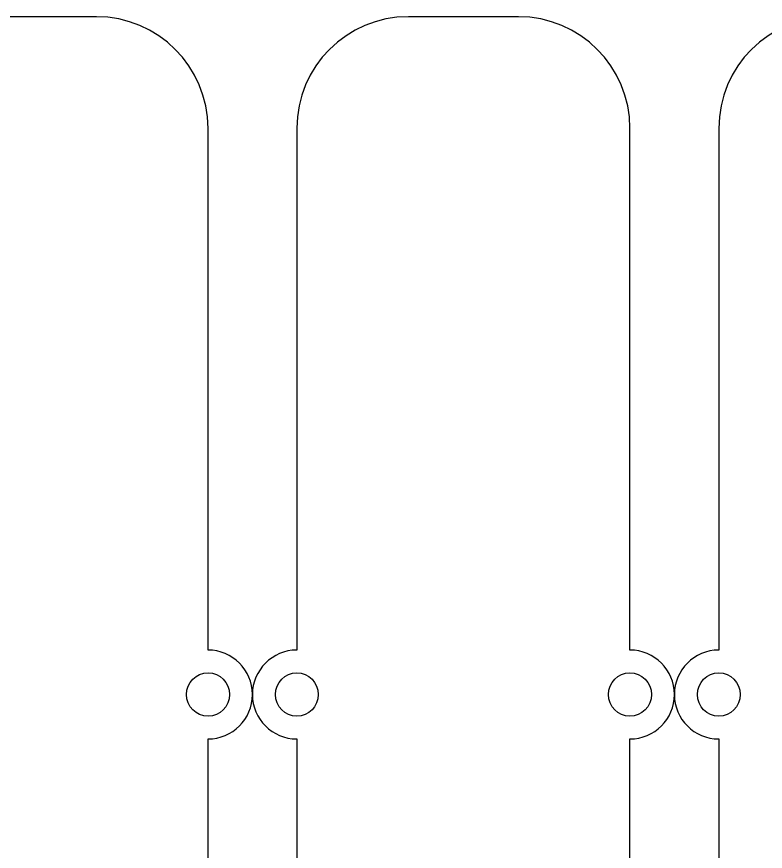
# Model space of a CAD drawing. Extents: x 0 to 771, y 958 to 1701.
# Drawn here: x 387.8 to 578.9, y 1487.7 to 1700.7 of the extents above; entities that cross this region are included whole.
import ezdxf

# ---------------------------------------------------------------- set-up
doc = ezdxf.new("R2010")
doc.units = 0
doc.layers.add('H0114_Printing', color=7, linetype='CONTINUOUS')

msp = doc.modelspace()

# ---------------------------------------------------------------- linework, layer by layer
at = {"layer": 'H0114_Printing', "color": 1}
for points in [[(408.17399, 1700.665057), (380.10799, 1700.665057)], [(515.899487, 1700.665057), (487.814488, 1700.665057)], [(436.659989, 1539.047062), (436.659989, 1672.178058)], [(459.337489, 1672.188058), (459.337489, 1539.047062)], [(544.376486, 1539.047062), (544.376486, 1672.188058)], [(567.054086, 1672.178058), (567.054086, 1539.047062)], [(436.659989, 1455.391064), (436.659989, 1516.370062)], [(459.337489, 1516.370062), (459.337489, 1455.391064)], [(544.376486, 1455.391064), (544.376486, 1516.370062)], [(567.054086, 1516.370062), (567.054086, 1455.391064)]]:
    msp.add_lwpolyline(points, dxfattribs=at)
for points in [[(431.179989, 1527.708062)], [(453.857489, 1527.708062)], [(538.896487, 1527.708062)], [(561.574086, 1527.708062)]]:
    msp.add_lwpolyline(points, close=True, dxfattribs=at)
for points in [[(436.659989, 1672.178058), (436.659989, 1687.911058), (423.906989, 1700.665057), (408.17399, 1700.665057)], [(487.814488, 1700.665057), (472.087488, 1700.665057), (459.337489, 1687.915058), (459.337489, 1672.188058)], [(544.376486, 1672.188058), (544.376486, 1687.915058), (531.627487, 1700.665057), (515.899487, 1700.665057)], [(595.541085, 1700.665057), (579.808086, 1700.665057), (567.054086, 1687.911058), (567.054086, 1672.178058)], [(447.998989, 1527.708062), (447.998989, 1533.971062), (442.922989, 1539.047062), (436.659989, 1539.047062)], [(459.337489, 1539.047062), (453.075489, 1539.047062), (447.998489, 1533.971062), (447.998489, 1527.708062)], [(555.715486, 1527.708062), (555.715486, 1533.971062), (550.639486, 1539.047062), (544.376486, 1539.047062)], [(567.054086, 1539.047062), (560.792086, 1539.047062), (555.715086, 1533.971062), (555.715086, 1527.708062)], [(431.179989, 1527.708062), (431.179989, 1530.771062), (433.633989, 1533.253062), (436.659989, 1533.253062)], [(436.659989, 1533.253062), (439.686989, 1533.253062), (442.140989, 1530.771062), (442.140989, 1527.708062)], [(453.857489, 1527.708062), (453.857489, 1530.771062), (456.310489, 1533.253062), (459.337489, 1533.253062)], [(459.337489, 1533.253062), (462.364488, 1533.253062), (464.817488, 1530.771062), (464.817488, 1527.708062)], [(538.896487, 1527.708062), (538.896487, 1530.771062), (541.350486, 1533.253062), (544.376486, 1533.253062)], [(544.376486, 1533.253062), (547.403486, 1533.253062), (549.857486, 1530.771062), (549.857486, 1527.708062)], [(561.574086, 1527.708062), (561.574086, 1530.771062), (564.027086, 1533.253062), (567.054086, 1533.253062)], [(567.054086, 1533.253062), (570.081086, 1533.253062), (572.534086, 1530.771062), (572.534086, 1527.708062)], [(436.659989, 1522.164062), (433.633989, 1522.164062), (431.179989, 1524.646062), (431.179989, 1527.708062)], [(442.140989, 1527.708062), (442.140989, 1524.646062), (439.686989, 1522.164062), (436.659989, 1522.164062)], [(436.659989, 1516.370062), (442.922989, 1516.370062), (447.998989, 1521.446062), (447.998989, 1527.708062)], [(447.998489, 1527.708062), (447.998489, 1521.446062), (453.075489, 1516.370062), (459.337489, 1516.370062)], [(459.337489, 1522.164062), (456.310489, 1522.164062), (453.857489, 1524.646062), (453.857489, 1527.708062)], [(464.817488, 1527.708062), (464.817488, 1524.646062), (462.364488, 1522.164062), (459.337489, 1522.164062)], [(544.376486, 1522.164062), (541.350486, 1522.164062), (538.896487, 1524.646062), (538.896487, 1527.708062)], [(549.857486, 1527.708062), (549.857486, 1524.646062), (547.403486, 1522.164062), (544.376486, 1522.164062)], [(544.376486, 1516.370062), (550.639486, 1516.370062), (555.715486, 1521.446062), (555.715486, 1527.708062)], [(555.715086, 1527.708062), (555.715086, 1521.446062), (560.792086, 1516.370062), (567.054086, 1516.370062)], [(567.054086, 1522.164062), (564.027086, 1522.164062), (561.574086, 1524.646062), (561.574086, 1527.708062)], [(572.534086, 1527.708062), (572.534086, 1524.646062), (570.081086, 1522.164062), (567.054086, 1522.164062)]]:
    msp.add_open_spline(points, degree=3, dxfattribs=at)

doc.saveas('drawing.dxf')
